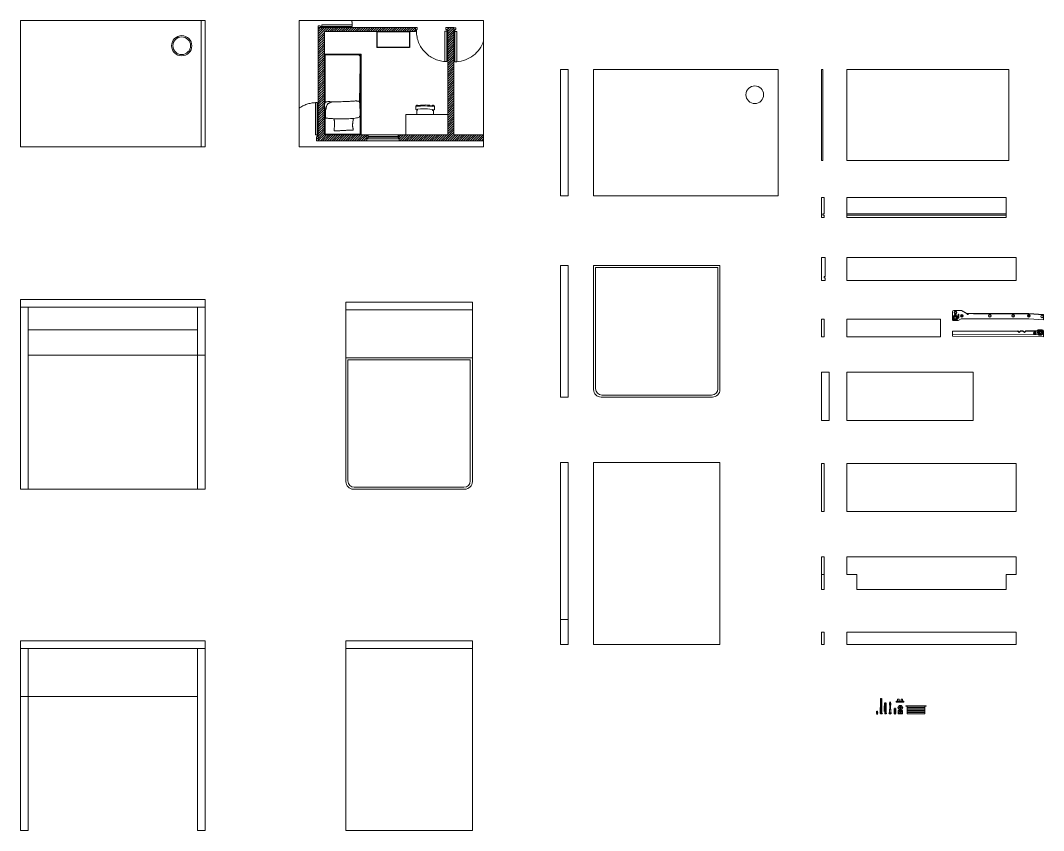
# Model space of a CAD drawing. Header units: millimetres. Extents: x 611 to 1410, y -779 to 516.
# Drawn here: x 1005.1 to 1409.7, y 195.3 to 515.7 of the extents above; entities that cross this region are included whole.
import ezdxf

# ---------------------------------------------------------------- set-up
doc = ezdxf.new("R2010")
doc.units = ezdxf.units.MM
doc.header["$LTSCALE"] = 100
for name, pattern in [('CONTINUA', [0]), ('DASHED2', [0.375, 0.25, -0.125]), ('HIDDEN', [0.375, 0.25, -0.125])]:
    doc.linetypes.add(name, pattern=pattern)
doc.layers.get('0').update_dxf_attribs({"plot": 0})
doc.layers.add('A-FURN', color=8, linetype='Continuous', lineweight=18)
doc.layers.add('IKE120036-t1', color=255, linetype='Continuous')
doc.layers.add('PGF-ARREDO', color=73, linetype='Continuous')

# ---------------------------------------------------------------- blocks, each defined once
blk = doc.blocks.new('族几何图形组合_3698-Ref_ Level')
at = {"layer": 'IKE120036-t1'}
for p, q in [((-400, 140), (-400, -250)), ((-400, 140), (400, 140)), ((400, 140), (400, -250)), ((400, -250), (-400, -250))]:
    blk.add_line(p, q, dxfattribs=at)
blk = doc.blocks.new('letto zhai')
for p, q in [((15.905, 28.22), (16.813, 28.22)), ((15.927, 27.046), (15.927, 28.22)), ((16.79, 28.22), (16.79, 26.266)), ((15.927, 26.266), (15.927, 26.66)), ((16.813, 26.266), (15.905, 26.266))]:
    blk.add_line(p, q)
for points in [[(15.905, 28.243), (16.813, 28.243), (16.813, 26.248), (15.905, 26.248)], [(16.422, 26.641), (16.382, 26.64), (16.342, 26.64), (16.305, 26.64), (16.269, 26.64), (16.234, 26.641), (16.201, 26.642), (16.169, 26.643), (16.138, 26.644), (16.109, 26.646), (16.081, 26.648), (16.055, 26.649), (16.031, 26.651), (16.008, 26.653), (15.989, 26.654), (15.972, 26.656), (15.957, 26.657), (15.946, 26.658), (15.937, 26.658), (15.93, 26.659), (15.926, 26.66), (15.923, 26.662), (15.921, 26.664), (15.919, 26.666), (15.919, 26.669), (15.918, 26.674), (15.917, 26.679), (15.917, 26.685), (15.916, 26.693), (15.915, 26.703), (15.915, 26.714), (15.915, 26.727), (15.914, 26.742), (15.914, 26.759), (15.914, 26.778), (15.914, 26.798), (15.914, 26.82), (15.913, 26.842), (15.913, 26.865), (15.913, 26.887), (15.912, 26.909), (15.912, 26.93), (15.911, 26.951), (15.911, 26.97), (15.911, 26.988), (15.913, 27.004), (15.915, 27.019), (15.919, 27.031), (15.924, 27.042), (15.93, 27.05), (15.939, 27.056), (15.949, 27.061), (15.961, 27.063), (15.974, 27.065), (15.989, 27.066), (16.006, 27.066), (16.024, 27.066), (16.043, 27.066), (16.064, 27.065), (16.086, 27.065), (16.11, 27.065), (16.136, 27.064), (16.163, 27.064), (16.192, 27.064), (16.222, 27.064), (16.255, 27.064), (16.288, 27.065), (16.323, 27.065), (16.358, 27.066), (16.393, 27.067), (16.427, 27.068), (16.461, 27.07), (16.493, 27.071), (16.524, 27.073), (16.552, 27.075), (16.579, 27.077), (16.604, 27.079), (16.626, 27.08), (16.647, 27.082), (16.666, 27.083), (16.683, 27.083), (16.697, 27.083), (16.71, 27.082), (16.721, 27.081), (16.731, 27.08), (16.739, 27.078), (16.746, 27.077), (16.751, 27.075), (16.756, 27.074), (16.761, 27.073), (16.764, 27.072), (16.768, 27.069), (16.77, 27.065), (16.773, 27.058), (16.775, 27.048), (16.777, 27.035), (16.779, 27.017), (16.78, 26.994), (16.782, 26.967), (16.783, 26.937), (16.785, 26.905), (16.786, 26.873), (16.787, 26.842), (16.788, 26.811), (16.789, 26.784), (16.789, 26.76), (16.789, 26.74), (16.787, 26.722), (16.782, 26.708), (16.775, 26.695), (16.763, 26.685), (16.748, 26.677), (16.726, 26.669), (16.699, 26.663), (16.667, 26.658), (16.631, 26.653), (16.592, 26.649), (16.55, 26.646), (16.508, 26.644), (16.465, 26.642)]]:
    blk.add_lwpolyline(points, close=True)
for points in [[(16.776, 27.044), (16.79, 27.998), (16.793, 28.192), (16.764, 28.216), (16.74, 28.225), (15.954, 28.225), (15.927, 28.216), (15.913, 28.178), (15.924, 27.042)], [(15.941, 26.658), (15.936, 26.698), (15.933, 26.731), (15.931, 26.759), (15.931, 26.783), (15.931, 26.803), (15.933, 26.82), (15.934, 26.835), (15.936, 26.848), (15.938, 26.861), (15.94, 26.874), (15.942, 26.886), (15.945, 26.897), (15.947, 26.908), (15.949, 26.919), (15.951, 26.929), (15.954, 26.939), (15.957, 26.948), (15.96, 26.958), (15.963, 26.967), (15.966, 26.975), (15.97, 26.983), (15.974, 26.99), (15.978, 26.997), (15.983, 27.004), (15.988, 27.01), (15.993, 27.015), (15.999, 27.02), (16.006, 27.024), (16.013, 27.028), (16.021, 27.032), (16.029, 27.036), (16.038, 27.04), (16.048, 27.044), (16.059, 27.048), (16.069, 27.052), (16.079, 27.055), (16.088, 27.059), (16.095, 27.061), (16.1, 27.063), (16.103, 27.064)], [(16.61, 26.365), (16.604, 26.363), (16.595, 26.361), (16.584, 26.359), (16.572, 26.359), (16.558, 26.358), (16.542, 26.358), (16.526, 26.359), (16.509, 26.359), (16.491, 26.359), (16.473, 26.358), (16.454, 26.358), (16.434, 26.357), (16.414, 26.356), (16.394, 26.355), (16.373, 26.354), (16.351, 26.353), (16.33, 26.351), (16.307, 26.35), (16.286, 26.348), (16.265, 26.347), (16.245, 26.345), (16.226, 26.344), (16.209, 26.343), (16.195, 26.343), (16.183, 26.342), (16.173, 26.342), (16.165, 26.343), (16.16, 26.344), (16.155, 26.345), (16.152, 26.347), (16.15, 26.35), (16.148, 26.353), (16.147, 26.356), (16.146, 26.36), (16.145, 26.365), (16.145, 26.37), (16.145, 26.376), (16.146, 26.383), (16.146, 26.391), (16.147, 26.4), (16.149, 26.41), (16.15, 26.421), (16.152, 26.433), (16.153, 26.446), (16.155, 26.458), (16.156, 26.471), (16.157, 26.484), (16.158, 26.496), (16.158, 26.508), (16.158, 26.519), (16.158, 26.53), (16.157, 26.541), (16.156, 26.551), (16.155, 26.561), (16.154, 26.571), (16.153, 26.581), (16.151, 26.59), (16.15, 26.6), (16.148, 26.608), (16.146, 26.617), (16.144, 26.625), (16.142, 26.632), (16.14, 26.639), (16.138, 26.644)], [(16.61, 26.365), (16.613, 26.371), (16.614, 26.378), (16.615, 26.386), (16.614, 26.395), (16.614, 26.403), (16.612, 26.412), (16.611, 26.42), (16.609, 26.428), (16.607, 26.435), (16.606, 26.441), (16.605, 26.446), (16.603, 26.451), (16.602, 26.455), (16.602, 26.459), (16.601, 26.463), (16.6, 26.466), (16.6, 26.47), (16.6, 26.475), (16.6, 26.48), (16.6, 26.486), (16.601, 26.494), (16.602, 26.503), (16.603, 26.514), (16.604, 26.528), (16.606, 26.544), (16.608, 26.561), (16.61, 26.579), (16.613, 26.598), (16.616, 26.616), (16.619, 26.631), (16.623, 26.645), (16.626, 26.653)]]:
    blk.add_lwpolyline(points)
blk = doc.blocks.new('v1')
at = {"color": 7}
for p, q in [((739.29, 115.24), (738.79, 115.4)), ((739.18, 115.4), (738.79, 115.4)), ((739.29, 115.08), (738.79, 115.24)), ((739.29, 114.93), (738.79, 115.08)), ((739.29, 114.77), (738.79, 114.93)), ((739.29, 114.61), (738.79, 114.77)), ((739.29, 114.45), (738.79, 114.61)), ((739.29, 114.3), (738.79, 114.46)), ((739.29, 114.3), (738.79, 114.46)), ((739.29, 114.14), (738.79, 114.3)), ((739.29, 113.98), (738.79, 114.14)), ((739.29, 113.82), (738.79, 113.98)), ((739.29, 113.67), (738.79, 113.83)), ((739.29, 113.51), (738.79, 113.67)), ((739.29, 113.51), (738.79, 113.67)), ((739.29, 113.35), (738.79, 113.51)), ((739.29, 113.19), (738.79, 113.35)), ((739.4, 109.5), (738.69, 109.5)), ((739.4, 109.4), (738.69, 109.4)), ((739.29, 113.04), (738.79, 113.2)), ((739.29, 112.88), (738.79, 113.04)), ((739.29, 112.72), (738.79, 112.88)), ((739.29, 112.72), (738.79, 112.88)), ((739.29, 112.56), (738.79, 112.72)), ((739.29, 112.41), (738.79, 112.57)), ((739.29, 112.25), (738.79, 112.41)), ((739.3, 112.09), (738.79, 112.25)), ((739.29, 111.96), (738.79, 112.12))]:
    blk.add_line(p, q, dxfattribs=at)
blk.add_arc((738.98, 114.98), 0.467, 65.2043, 114.7957, dxfattribs=at)
at = {"layer": 'PGF-ARREDO', "color": 7, "linetype": 'CONTINUA', "ltscale": 0.02}
for p, q in [((738.79, 115.4), (738.79, 112.12)), ((739.18, 115.4), (739.18, 115.28)), ((739.3, 109.5), (739.29, 115.24)), ((738.69, 109.5), (738.69, 109.4)), ((738.79, 111.85), (738.84, 112.1)), ((738.79, 109.5), (738.79, 111.85)), ((738.79, 111.85), (739.3, 111.85)), ((739.3, 111.85), (739.3, 112.09)), ((739.4, 109.5), (739.4, 109.4))]:
    blk.add_line(p, q, dxfattribs=at)
blk = doc.blocks.new('v2')
at = {"color": 7}
for p, q in [((741.34, 115.24), (740.84, 115.4)), ((741.34, 115.08), (740.84, 115.24)), ((741.34, 114.93), (740.84, 115.08)), ((741.34, 114.77), (740.84, 114.93)), ((741.34, 114.61), (740.84, 114.77)), ((741.34, 114.45), (740.84, 114.61)), ((741.34, 114.3), (740.84, 114.46)), ((740.92, 111.96), (740.92, 114.16)), ((740.96, 114.16), (740.96, 111.96)), ((741.06, 111.96), (741.06, 114.16)), ((741.1, 114.16), (741.1, 111.96)), ((741.21, 111.96), (741.21, 114.16)), ((741.25, 114.16), (741.25, 111.96)), ((740.79, 111.96), (740.92, 111.96)), ((740.79, 111.94), (741.39, 111.94)), ((741.34, 111.34), (740.84, 111.34)), ((740.84, 111.34), (740.84, 111.04)), ((741.34, 111.04), (740.84, 111.04)), ((740.96, 111.96), (741.06, 111.96)), ((741.1, 111.96), (741.21, 111.96)), ((741.25, 111.96), (741.39, 111.96)), ((741.34, 111.04), (741.34, 111.34))]:
    blk.add_line(p, q, dxfattribs=at)
blk.add_arc((741.04, 114.98), 0.467, 65.2043, 114.7957, dxfattribs=at)
at = {"layer": 'PGF-ARREDO', "color": 7, "linetype": 'CONTINUA', "ltscale": 0.02}
for p, q in [((740.79, 111.94), (740.79, 114.26)), ((740.79, 114.26), (741.39, 114.26)), ((740.79, 114.16), (741.39, 114.16)), ((740.84, 114.26), (740.84, 115.4)), ((740.84, 111.96), (740.84, 114.16)), ((741.23, 115.4), (741.23, 115.28)), ((741.34, 114.26), (741.34, 115.24)), ((741.34, 111.96), (741.34, 114.16)), ((741.39, 111.94), (741.39, 114.26)), ((740.84, 111.34), (740.84, 111.04)), ((740.89, 111.94), (740.89, 111.34)), ((741.29, 111.94), (741.29, 111.34)), ((741.34, 111.34), (741.34, 111.04)), ((741.34, 111.04), (741.34, 111.34))]:
    blk.add_line(p, q, dxfattribs=at)
blk = doc.blocks.new('v4')
at = {"color": 7, "lineweight": 5}
for p, q in [((743.75, 115.1), (743.75, 115.13)), ((743.75, 115.13), (743.87, 115.13)), ((743.75, 114.96), (743.75, 115)), ((743.75, 115), (743.87, 115)), ((743.75, 114.82), (743.75, 114.86)), ((743.75, 114.86), (743.87, 114.86)), ((743.75, 114.69), (743.75, 114.72)), ((743.75, 114.72), (743.87, 114.72)), ((743.75, 114.55), (743.75, 114.59)), ((743.75, 114.59), (743.87, 114.59)), ((743.75, 114.45), (743.87, 114.45)), ((743.75, 114.41), (743.75, 114.44)), ((743.75, 114.44), (743.87, 114.44)), ((743.75, 114.27), (743.75, 114.31)), ((743.75, 114.31), (743.87, 114.31)), ((743.75, 114.14), (743.75, 114.17)), ((743.75, 114.17), (743.87, 114.17)), ((743.75, 114), (743.75, 114.04)), ((743.75, 114.04), (743.87, 114.04)), ((743.75, 113.86), (743.75, 113.9)), ((743.75, 113.9), (743.87, 113.9)), ((743.75, 113.73), (743.75, 113.76)), ((743.75, 113.76), (743.87, 113.76)), ((743.75, 113.59), (743.75, 113.63)), ((743.75, 113.63), (743.87, 113.63)), ((743.75, 113.46), (743.75, 113.49)), ((743.75, 113.49), (743.87, 113.49)), ((743.75, 113.32), (743.75, 113.36)), ((743.75, 113.36), (743.87, 113.36)), ((743.87, 115.13), (743.87, 115.23)), ((743.87, 115), (743.87, 115.1)), ((743.87, 114.86), (743.87, 114.96)), ((743.87, 114.72), (743.87, 114.82)), ((743.87, 114.59), (743.87, 114.69)), ((743.87, 114.45), (743.87, 114.55)), ((743.87, 114.31), (743.87, 114.41)), ((743.87, 114.17), (743.87, 114.27)), ((743.87, 114.04), (743.87, 114.14)), ((743.87, 113.9), (743.87, 114)), ((743.87, 113.76), (743.87, 113.86)), ((743.87, 113.63), (743.87, 113.73)), ((743.87, 113.49), (743.87, 113.59)), ((743.87, 113.36), (743.87, 113.46)), ((743.87, 113.22), (743.87, 113.32)), ((744.15, 115.13), (744.15, 115.23)), ((744.27, 115.13), (744.15, 115.13)), ((744.15, 115), (744.15, 115.1)), ((744.27, 115), (744.15, 115)), ((744.15, 114.86), (744.15, 114.96)), ((744.27, 114.86), (744.15, 114.86)), ((744.15, 114.72), (744.15, 114.82)), ((744.27, 114.72), (744.15, 114.72)), ((744.15, 114.59), (744.15, 114.69)), ((744.27, 114.59), (744.15, 114.59)), ((744.15, 114.45), (744.15, 114.55)), ((744.27, 114.45), (744.15, 114.45)), ((744.27, 114.44), (744.15, 114.44)), ((744.15, 114.31), (744.15, 114.41)), ((744.27, 114.31), (744.15, 114.31)), ((744.15, 114.17), (744.15, 114.27)), ((744.27, 114.17), (744.15, 114.17)), ((744.15, 114.04), (744.15, 114.14)), ((744.27, 114.04), (744.15, 114.04)), ((744.15, 113.9), (744.15, 114)), ((744.27, 113.9), (744.15, 113.9)), ((744.15, 113.76), (744.15, 113.86)), ((744.27, 113.76), (744.15, 113.76)), ((744.15, 113.63), (744.15, 113.73)), ((744.27, 113.63), (744.15, 113.63)), ((744.15, 113.49), (744.15, 113.59)), ((744.27, 113.49), (744.15, 113.49)), ((744.15, 113.36), (744.15, 113.46)), ((744.27, 113.36), (744.15, 113.36)), ((744.15, 113.22), (744.15, 113.32)), ((744.27, 115.1), (744.27, 115.13)), ((744.27, 114.96), (744.27, 115)), ((744.27, 114.82), (744.27, 114.86)), ((744.27, 114.69), (744.27, 114.72)), ((744.27, 114.55), (744.27, 114.59)), ((744.27, 114.41), (744.27, 114.44)), ((744.27, 114.27), (744.27, 114.31)), ((744.27, 114.14), (744.27, 114.17)), ((744.27, 114), (744.27, 114.04)), ((744.27, 113.86), (744.27, 113.9)), ((744.27, 113.73), (744.27, 113.76)), ((744.27, 113.59), (744.27, 113.63)), ((744.27, 113.46), (744.27, 113.49)), ((744.27, 113.32), (744.27, 113.36)), ((743.75, 113.19), (743.75, 113.22)), ((743.75, 113.22), (743.87, 113.22)), ((743.75, 113.05), (743.75, 113.09)), ((743.75, 113.09), (743.87, 113.09)), ((743.75, 112.91), (743.75, 112.95)), ((743.75, 112.95), (743.87, 112.95)), ((743.75, 112.78), (743.75, 112.81)), ((743.75, 112.81), (743.87, 112.81)), ((743.75, 112.64), (743.75, 112.68)), ((743.75, 112.68), (743.87, 112.68)), ((743.87, 113.09), (743.87, 113.19)), ((743.87, 112.95), (743.87, 113.05)), ((743.87, 112.81), (743.87, 112.91)), ((743.87, 112.68), (743.87, 112.78)), ((744.27, 113.22), (744.15, 113.22)), ((744.15, 113.09), (744.15, 113.19)), ((744.27, 113.09), (744.15, 113.09)), ((744.15, 112.95), (744.15, 113.05)), ((744.27, 112.95), (744.15, 112.95)), ((744.15, 112.81), (744.15, 112.91)), ((744.27, 112.81), (744.15, 112.81)), ((744.15, 112.68), (744.15, 112.78)), ((744.27, 112.68), (744.15, 112.68)), ((744.27, 113.19), (744.27, 113.22)), ((744.27, 113.05), (744.27, 113.09)), ((744.27, 112.91), (744.27, 112.95)), ((744.27, 112.78), (744.27, 112.81)), ((744.27, 112.64), (744.27, 112.68))]:
    blk.add_line(p, q, dxfattribs=at)
for points in [[(744.27, 115.23), (744.27, 115.24), (744.06, 115.4), (743.96, 115.4), (743.75, 115.24), (743.75, 115.23)], [(743.48, 111.08), (743.48, 111.08)], [(743.75, 112.64), (743.75, 111.2), (743.75, 111.2)], [(744.27, 111.19), (744.27, 112.64)]]:
    blk.add_lwpolyline(points, dxfattribs=at)
at = {"layer": 'PGF-ARREDO', "color": 7, "linetype": 'DASHED2', "ltscale": 0.02}
for p, q in [((744.27, 115.23), (743.75, 115.23)), ((744.27, 115.1), (743.75, 115.1)), ((744.27, 114.96), (743.75, 114.96)), ((744.27, 114.82), (743.75, 114.82)), ((744.27, 114.69), (743.75, 114.69)), ((744.27, 114.55), (743.75, 114.55)), ((744.27, 114.41), (743.75, 114.41)), ((744.27, 114.27), (743.75, 114.27)), ((744.27, 114.14), (743.75, 114.14)), ((744.27, 114), (743.75, 114)), ((744.27, 113.86), (743.75, 113.86)), ((744.27, 113.73), (743.75, 113.73)), ((744.27, 113.59), (743.75, 113.59)), ((744.27, 113.46), (743.75, 113.46)), ((744.27, 113.32), (743.75, 113.32)), ((744.15, 115.13), (743.87, 115.13)), ((743.87, 115.13), (743.87, 115.1)), ((744.15, 115), (743.87, 115)), ((743.87, 115), (743.87, 114.96)), ((744.15, 114.86), (743.87, 114.86)), ((743.87, 114.86), (743.87, 114.82)), ((744.15, 114.72), (743.87, 114.72)), ((743.87, 114.72), (743.87, 114.69)), ((744.15, 114.59), (743.87, 114.59)), ((743.87, 114.59), (743.87, 114.55)), ((743.87, 114.44), (743.87, 114.55)), ((744.15, 114.45), (743.87, 114.45)), ((744.15, 114.44), (743.87, 114.44)), ((743.87, 114.44), (743.87, 114.41)), ((744.15, 114.31), (743.87, 114.31)), ((743.87, 114.31), (743.87, 114.27)), ((744.15, 114.17), (743.87, 114.17)), ((743.87, 114.17), (743.87, 114.14)), ((744.15, 114.04), (743.87, 114.04)), ((743.87, 114.04), (743.87, 114)), ((744.15, 113.9), (743.87, 113.9)), ((743.87, 113.9), (743.87, 113.86)), ((744.15, 113.76), (743.87, 113.76)), ((743.87, 113.76), (743.87, 113.73)), ((744.15, 113.63), (743.87, 113.63)), ((743.87, 113.63), (743.87, 113.59)), ((744.15, 113.49), (743.87, 113.49)), ((743.87, 113.49), (743.87, 113.46)), ((744.15, 113.36), (743.87, 113.36)), ((743.87, 113.36), (743.87, 113.32)), ((744.15, 115.1), (744.15, 115.13)), ((744.15, 114.96), (744.15, 115)), ((744.15, 114.82), (744.15, 114.86)), ((744.15, 114.69), (744.15, 114.72)), ((744.15, 114.55), (744.15, 114.59)), ((744.15, 114.44), (744.15, 114.55)), ((744.15, 114.41), (744.15, 114.44)), ((744.15, 114.27), (744.15, 114.31)), ((744.15, 114.14), (744.15, 114.17)), ((744.15, 114), (744.15, 114.04)), ((744.15, 113.86), (744.15, 113.9)), ((744.15, 113.73), (744.15, 113.76)), ((744.15, 113.59), (744.15, 113.63)), ((744.15, 113.46), (744.15, 113.49)), ((744.15, 113.32), (744.15, 113.36)), ((744.27, 113.19), (743.75, 113.19)), ((744.27, 113.05), (743.75, 113.05)), ((744.27, 112.91), (743.75, 112.91)), ((744.27, 112.78), (743.75, 112.78)), ((744.27, 112.64), (743.75, 112.64)), ((744.15, 113.22), (743.87, 113.22)), ((743.87, 113.22), (743.87, 113.19)), ((744.15, 113.09), (743.87, 113.09)), ((743.87, 113.09), (743.87, 113.05)), ((744.15, 112.95), (743.87, 112.95)), ((743.87, 112.95), (743.87, 112.91)), ((744.15, 112.81), (743.87, 112.81)), ((743.87, 112.81), (743.87, 112.78)), ((744.15, 112.68), (743.87, 112.68)), ((743.87, 112.68), (743.87, 112.64)), ((744.15, 113.19), (744.15, 113.22)), ((744.15, 113.05), (744.15, 113.09)), ((744.15, 112.91), (744.15, 112.95)), ((744.15, 112.78), (744.15, 112.81)), ((744.15, 112.64), (744.15, 112.68))]:
    blk.add_line(p, q, dxfattribs=at)
at = {"layer": 'PGF-ARREDO', "color": 7, "linetype": 'CONTINUA', "ltscale": 0.02}
blk.add_line((743.45, 111.2), (744.57, 111.19), dxfattribs=at)
blk.add_arc((744.01, 111.42), 0.606, 202.1699, 337.5342, dxfattribs=at)
blk = doc.blocks.new('v5')
at = {"layer": 'PGF-ARREDO', "color": 3, "linetype": 'CONTINUA'}
blk.add_blockref('v4', (0, 0), dxfattribs=at)
blk = doc.blocks.new('v6')
at = {"layer": 'PGF-ARREDO', "color": 7}
for p, q in [((746.92, 113.31), (746.85, 113.27)), ((747.28, 113.34), (746.92, 113.34)), ((746.92, 113.34), (746.92, 113.31)), ((746.92, 113.31), (747.28, 113.31)), ((747.28, 113.31), (747.28, 113.34)), ((747.28, 113.31), (747.35, 113.27)), ((746.85, 111.27), (746.85, 113.27)), ((746.85, 112.59), (747.21, 111.27)), ((747, 111.27), (746.85, 111.84)), ((746.92, 111.23), (746.85, 111.27)), ((747.35, 111.27), (746.85, 111.27)), ((747.35, 111.53), (746.86, 113.27)), ((746.92, 111.23), (747.28, 111.23)), ((746.92, 111.2), (746.92, 111.23)), ((747.28, 111.2), (746.92, 111.2)), ((747.35, 112.28), (747.07, 113.27)), ((747.35, 113.03), (747.28, 113.27)), ((747.28, 111.23), (747.35, 111.27)), ((747.28, 111.23), (747.28, 111.2))]:
    blk.add_line(p, q, dxfattribs=at)
at = {"layer": 'PGF-ARREDO', "color": 7, "linetype": 'CONTINUA', "ltscale": 0.02}
for p, q in [((746.85, 113.27), (747.35, 113.27)), ((747.35, 113.27), (747.35, 111.27))]:
    blk.add_line(p, q, dxfattribs=at)
blk = doc.blocks.new('v7')
at = {"color": 7, "linetype": 'CONTINUA', "ltscale": 0.02}
for p, q in [((749.95, 111.21), (749.95, 111.25)), ((750.95, 111.21), (750.95, 111.25))]:
    blk.add_line(p, q, dxfattribs=at)
at = {"layer": 'PGF-ARREDO', "color": 7}
for p, q in [((750.42, 111.25), (749.95, 111.25)), ((749.95, 111.25), (749.95, 111.21)), ((749.95, 111.21), (750.42, 111.21)), ((750.47, 111.65), (750.42, 111.65)), ((750.42, 111.65), (750.42, 111.25)), ((750.42, 111.21), (750.42, 110.81)), ((750.42, 110.81), (750.47, 110.81)), ((750.47, 111.25), (750.47, 111.65)), ((750.95, 111.25), (750.47, 111.25)), ((750.47, 111.21), (750.95, 111.21)), ((750.47, 110.81), (750.47, 111.21)), ((750.95, 111.21), (750.95, 111.25))]:
    blk.add_line(p, q, dxfattribs=at)
blk.add_circle((750.45, 111.23), 0.824, dxfattribs=at)
blk = doc.blocks.new('v3')
at = {"color": 7, "linetype": 'CONTINUA', "ltscale": 0.02}
for p, q in [((742.2, 111.34), (742.48, 111.34)), ((742.28, 112.26), (742.4, 112.26))]:
    blk.add_line(p, q, dxfattribs=at)
at = {"layer": 'PGF-ARREDO', "color": 7}
for p, q in [((742.2, 111.34), (742.06, 111.2)), ((742.06, 111.2), (742.62, 111.2)), ((742.13, 111.97), (742.2, 112.01)), ((742.13, 111.97), (742.2, 111.96)), ((742.13, 111.79), (742.2, 111.83)), ((742.13, 111.79), (742.2, 111.78)), ((742.13, 111.62), (742.2, 111.65)), ((742.13, 111.62), (742.2, 111.6)), ((742.13, 111.44), (742.2, 111.47)), ((742.13, 111.44), (742.2, 111.42)), ((742.2, 112.01), (742.2, 112.18)), ((742.2, 112.01), (742.48, 112.05)), ((742.2, 111.96), (742.48, 112.01)), ((742.2, 111.83), (742.2, 111.96)), ((742.2, 111.83), (742.48, 111.87)), ((742.2, 111.78), (742.48, 111.83)), ((742.2, 111.65), (742.2, 111.78)), ((742.2, 111.65), (742.48, 111.69)), ((742.2, 111.6), (742.48, 111.65)), ((742.2, 111.47), (742.2, 111.6)), ((742.2, 111.47), (742.48, 111.51)), ((742.2, 111.42), (742.48, 111.47)), ((742.2, 111.34), (742.2, 111.42)), ((742.48, 112.05), (742.48, 112.18)), ((742.54, 112.04), (742.48, 112.05)), ((742.54, 112.04), (742.48, 112.01)), ((742.48, 111.87), (742.48, 112.01)), ((742.54, 111.86), (742.48, 111.87)), ((742.54, 111.86), (742.48, 111.83)), ((742.48, 111.69), (742.48, 111.83)), ((742.54, 111.69), (742.48, 111.65)), ((742.54, 111.69), (742.48, 111.69)), ((742.48, 111.51), (742.48, 111.65)), ((742.54, 111.51), (742.48, 111.47)), ((742.54, 111.51), (742.48, 111.51)), ((742.48, 111.34), (742.48, 111.47)), ((742.48, 111.34), (742.62, 111.2))]:
    blk.add_line(p, q, dxfattribs=at)
at = {"layer": 'PGF-ARREDO', "color": 7, "linetype": 'CONTINUA', "ltscale": 0.02}
for p, q in [((742.2, 112.18), (742.28, 112.26)), ((742.48, 112.18), (742.4, 112.26))]:
    blk.add_line(p, q, dxfattribs=at)
at = {"layer": 'PGF-ARREDO', "color": 7, "transparency": 33554687}
blk.add_line((742.59, 112.26), (742.59, 112.26), dxfattribs=at)
blk.add_line((742.59, 112.26), (742.59, 112.26), dxfattribs=at)

msp = doc.modelspace()

# ---------------------------------------------------------------- hatches: boundary and pattern name
at = {"layer": 'A-FURN', "linetype": 'CONTINUA', "ltscale": 0.02}
h = msp.add_hatch(dxfattribs=at)
h.set_pattern_fill('ANSI31', color=8, scale=0.2)
h.paths.add_polyline_path([(1161.28, 512.93), (1122.88, 512.93), (1122.88, 504.93), (1122.88, 492.13), (1125.28, 492.13), (1125.28, 502.45), (1125.28, 511.33), (1161.28, 511.33), (1161.28, 511.49)])
h.paths.add_polyline_path([(1142.08, 470.53), (1125.28, 470.53), (1125.28, 492.13), (1122.88, 492.13), (1122.88, 468.13), (1125.28, 468.13), (1142.08, 468.13)])
h.paths.add_polyline_path([(1174.07, 470.53), (1154.88, 470.53), (1154.88, 468.13), (1174.07, 468.13)])
h.paths.add_polyline_path([(1188.26, 470.53), (1176.48, 470.53), (1176.48, 512.93), (1174.08, 512.93), (1174.08, 508.13), (1174.08, 470.53), (1174.07, 468.13), (1188.26, 468.13)])

# ---------------------------------------------------------------- linework, layer by layer
at = {"layer": 'A-FURN', "color": 7}
for p, q in [((1005.08, 465.74), (1005.08, 515.74)), ((1078.08, 515.74), (1005.08, 515.74)), ((1076.58, 465.74), (1076.58, 515.74)), ((1078.08, 465.74), (1078.08, 515.74)), ((1115.26, 465.74), (1115.26, 515.74)), ((1188.26, 515.74), (1115.26, 515.74)), ((1115.26, 465.74), (1115.26, 515.74)), ((1115.26, 515.74), (1188.26, 515.74)), ((1188.26, 465.74), (1188.26, 515.74)), ((1188.26, 515.74), (1188.26, 465.74)), ((1122.88, 470.53), (1122.88, 512.93)), ((1122.88, 512.93), (1161.28, 512.93)), ((1122.88, 512.93), (1122.88, 504.93)), ((1125.28, 511.33), (1161.28, 511.33)), ((1161.28, 511.49), (1161.28, 512.93)), ((1174.08, 512.93), (1176.48, 512.93)), ((1174.08, 512.93), (1176.48, 512.93)), ((1176.48, 512.93), (1174.08, 512.93)), ((1176.48, 470.53), (1176.48, 512.93)), ((1231.72, 446.37), (1231.72, 496.37)), ((1304.72, 496.37), (1231.72, 496.37)), ((1304.72, 446.37), (1304.72, 496.37)), ((1122.88, 468.13), (1122.88, 492.13)), ((1125.28, 470.53), (1125.28, 492.13)), ((1161.38, 482.02), (1161.38, 480.51)), ((1157.55, 470.68), (1157.55, 478.59)), ((1161.74, 480.57), (1162.15, 480.64)), ((1161.78, 480.32), (1161.74, 480.57)), ((1162.15, 480.32), (1161.78, 480.32)), ((1161.78, 480.32), (1161.78, 478.59)), ((1162.15, 480.64), (1162.15, 480.32)), ((1142.08, 468.13), (1142.08, 470.53)), ((1142.08, 470.21), (1142.56, 470.21)), ((1142.56, 469.25), (1142.56, 470.21)), ((1142.56, 469.89), (1154.4, 469.89)), ((1142.56, 469.57), (1154.4, 469.57)), ((1174.08, 470.53), (1149.66, 470.53)), ((1154.4, 469.25), (1154.4, 470.21)), ((1154.4, 470.21), (1154.88, 470.21)), ((1154.88, 468.13), (1154.88, 470.53)), ((1078.08, 465.74), (1005.08, 465.74)), ((1188.26, 465.74), (1115.26, 465.74)), ((1122.16, 468.13), (1122.88, 468.13)), ((1142.08, 469.25), (1142.56, 469.25)), ((1142.08, 468.93), (1154.88, 468.93)), ((1154.4, 469.25), (1154.88, 469.25)), ((1304.72, 446.37), (1231.72, 446.37)), ((1231.72, 369.79), (1231.72, 418.79)), ((1231.72, 418.79), (1281.72, 418.79)), ((1232.52, 370.09), (1232.52, 417.99)), ((1232.52, 417.99), (1280.92, 417.99)), ((1005.08, 330.34), (1005.08, 405.34)), ((1005.08, 405.34), (1078.08, 405.34)), ((1078.08, 330.34), (1078.08, 405.34)), ((1008.08, 402.34), (1005.08, 402.34)), ((1008.08, 402.34), (1075.08, 402.34)), ((1008.08, 330.34), (1008.08, 402.34)), ((1075.08, 382.34), (1075.08, 402.34)), ((1075.08, 402.34), (1078.08, 402.34)), ((1133.79, 382.34), (1133.79, 404.34)), ((1133.79, 404.34), (1183.79, 404.34)), ((1133.79, 401.34), (1183.79, 401.34)), ((1183.79, 382.34), (1183.79, 404.34)), ((1377.42, 398.92), (1377.21, 398.92)), ((1377.21, 398.92), (1377.21, 398.9)), ((1377.21, 398.9), (1377.42, 398.9)), ((1377.45, 399.12), (1377.42, 399.12)), ((1377.42, 399.12), (1377.42, 398.92)), ((1377.42, 398.9), (1377.42, 398.7)), ((1377.42, 398.7), (1377.45, 398.7)), ((1377.45, 398.92), (1377.45, 399.12)), ((1377.68, 398.92), (1377.45, 398.92)), ((1377.45, 398.9), (1377.68, 398.9)), ((1377.45, 398.7), (1377.45, 398.9)), ((1377.68, 398.9), (1377.68, 398.92)), ((1403.85, 398.92), (1403.63, 398.92)), ((1403.63, 398.92), (1403.63, 398.9)), ((1403.63, 398.9), (1403.85, 398.9)), ((1403.87, 399.12), (1403.85, 399.12)), ((1403.85, 399.12), (1403.85, 398.92)), ((1403.85, 398.9), (1403.85, 398.7)), ((1403.85, 398.7), (1403.87, 398.7)), ((1403.87, 398.92), (1403.87, 399.12)), ((1404.11, 398.92), (1403.87, 398.92)), ((1403.87, 398.9), (1404.11, 398.9)), ((1403.87, 398.7), (1403.87, 398.9)), ((1404.11, 398.9), (1404.11, 398.92)), ((1008.08, 393.34), (1075.08, 393.34)), ((1133.79, 333.34), (1133.79, 394.34)), ((1075.08, 383.34), (1008.08, 383.34)), ((1075.08, 382.34), (1075.08, 330.34)), ((1133.79, 382.34), (1183.79, 382.34)), ((1134.59, 333.64), (1134.59, 381.54)), ((1134.59, 381.54), (1182.99, 381.54)), ((1331.92, 357.57), (1331.92, 376.57)), ((1331.92, 376.57), (1381.92, 376.57)), ((1381.92, 357.57), (1381.92, 376.57)), ((1234.72, 366.79), (1278.72, 366.79)), ((1235.02, 367.59), (1278.42, 367.59)), ((1331.92, 357.57), (1381.92, 357.57)), ((1231.72, 340.86), (1281.72, 340.86)), ((1231.72, 340.86), (1231.72, 268.86)), ((1281.72, 268.86), (1281.72, 340.86)), ((1005.08, 330.34), (1008.08, 330.34)), ((1078.08, 330.34), (1005.08, 330.34)), ((1075.08, 330.34), (1078.08, 330.34)), ((1136.79, 330.34), (1180.79, 330.34)), ((1137.09, 331.14), (1180.49, 331.14)), ((1005.08, 247.34), (1005.08, 270.34)), ((1078.08, 270.34), (1005.08, 270.34)), ((1008.08, 267.34), (1005.08, 267.34)), ((1008.08, 247.34), (1008.08, 267.34)), ((1075.08, 267.34), (1008.08, 267.34)), ((1075.08, 195.34), (1075.08, 267.34)), ((1075.08, 267.34), (1078.08, 267.34)), ((1078.08, 195.34), (1078.08, 270.34)), ((1078.08, 195.34), (1078.08, 270.34)), ((1133.79, 270.34), (1183.79, 270.34)), ((1133.79, 270.34), (1133.79, 195.34)), ((1133.79, 267.34), (1183.79, 267.34)), ((1183.79, 195.34), (1183.79, 270.34)), ((1231.72, 268.86), (1281.72, 268.86)), ((1008.08, 248.34), (1005.08, 248.34)), ((1075.08, 248.34), (1005.08, 248.34)), ((1008.08, 247.34), (1008.08, 195.34)), ((1005.08, 195.34), (1008.08, 195.34)), ((1075.08, 195.34), (1078.08, 195.34)), ((1133.79, 195.34), (1183.79, 195.34))]:
    msp.add_line(p, q, dxfattribs=at)
at = {"layer": 'A-FURN', "color": 7, "ltscale": 0.2}
for p, q in [((1125.28, 470.53), (1125.28, 511.33)), ((1161.28, 511.33), (1161.28, 511.49)), ((1174.08, 470.53), (1174.08, 512.93)), ((1125.28, 470.53), (1142.08, 470.53)), ((1142.08, 470.53), (1154.88, 470.53)), ((1142.08, 468.13), (1122.88, 468.13)), ((1142.08, 468.13), (1154.88, 468.13)), ((1176.48, 468.13), (1154.88, 468.13))]:
    msp.add_line(p, q, dxfattribs=at)
at = {"layer": 'A-FURN'}
for p, q in [((1161.28, 512.93), (1162, 512.93)), ((1161.68, 511.49), (1161.28, 511.49)), ((1162, 512.21), (1161.68, 512.21)), ((1161.68, 512.21), (1161.68, 511.49)), ((1162, 512.93), (1162, 512.21)), ((1176.48, 470.53), (1176.48, 512.93)), ((1174.08, 483.99), (1174.08, 470.53)), ((1157.55, 478.59), (1174.23, 478.59)), ((1168.41, 480.44), (1168.01, 480.51)), ((1168.01, 480.51), (1168.01, 480.19)), ((1168.01, 480.19), (1168.37, 480.19)), ((1168.37, 480.19), (1168.41, 480.44)), ((1168.37, 478.59), (1168.37, 480.19))]:
    msp.add_line(p, q, dxfattribs=at)
at = {"layer": 'A-FURN', "color": 7, "linetype": 'CONTINUA', "ltscale": 0.02}
for p, q in [((1221.72, 496.37), (1218.72, 496.37)), ((1218.72, 496.37), (1218.72, 446.37)), ((1221.72, 496.37), (1221.72, 446.37)), ((1321.92, 496.37), (1321.92, 460.37)), ((1322.42, 496.37), (1321.92, 496.37)), ((1322.42, 496.37), (1322.42, 460.37)), ((1322.42, 460.37), (1321.92, 460.37)), ((1221.72, 446.37), (1218.72, 446.37)), ((1322.88, 445.78), (1321.88, 445.78)), ((1321.88, 445.78), (1321.88, 437.78)), ((1322.88, 445.78), (1322.88, 439.28)), ((1322.88, 437.78), (1321.88, 437.78)), ((1322.88, 439.28), (1322.38, 439.28)), ((1322.38, 439.28), (1322.38, 438.78)), ((1322.88, 438.78), (1322.38, 438.78)), ((1322.88, 438.78), (1322.88, 437.78)), ((1323.38, 421.95), (1321.88, 421.95)), ((1321.88, 421.95), (1321.88, 412.95)), ((1323.38, 421.95), (1323.38, 414.45)), ((1221.72, 418.79), (1218.72, 418.79)), ((1218.72, 418.79), (1218.72, 366.79)), ((1221.72, 418.79), (1221.72, 366.79)), ((1323.38, 412.95), (1321.88, 412.95)), ((1323.38, 414.45), (1322.88, 414.45)), ((1322.88, 414.45), (1322.88, 413.95)), ((1323.38, 413.95), (1322.88, 413.95)), ((1323.38, 413.95), (1323.38, 412.95)), ((1322.88, 397.64), (1321.88, 397.64)), ((1321.88, 397.64), (1321.88, 390.64)), ((1322.88, 397.64), (1322.88, 390.64)), ((1377.42, 398.92), (1377.45, 398.9)), ((1403.85, 398.92), (1403.87, 398.9)), ((1322.88, 390.64), (1321.88, 390.64)), ((1324.92, 376.57), (1321.92, 376.57)), ((1321.92, 376.57), (1321.92, 357.57)), ((1324.92, 376.57), (1324.92, 357.57)), ((1221.72, 366.79), (1218.72, 366.79)), ((1324.92, 357.57), (1321.92, 357.57)), ((1221.72, 340.86), (1218.72, 340.86)), ((1218.72, 340.86), (1218.72, 268.86)), ((1221.72, 340.86), (1221.72, 268.86)), ((1322.92, 340.53), (1321.92, 340.53)), ((1321.92, 340.53), (1321.92, 321.53)), ((1322.92, 340.53), (1322.92, 321.53)), ((1322.92, 321.53), (1321.92, 321.53)), ((1322.92, 303.62), (1321.92, 303.62)), ((1321.92, 303.62), (1321.92, 290.62)), ((1322.92, 303.62), (1322.92, 290.62)), ((1322.92, 296.62), (1321.92, 296.62)), ((1322.92, 290.62), (1321.92, 290.62)), ((1221.72, 278.86), (1218.72, 278.86)), ((1322.92, 273.86), (1321.92, 273.86)), ((1321.92, 273.86), (1321.92, 268.86)), ((1322.92, 273.86), (1322.92, 268.86)), ((1218.72, 268.86), (1221.72, 268.86)), ((1322.92, 268.86), (1321.92, 268.86)), ((1351.94, 246.46), (1351.94, 247.26)), ((1351.94, 247.26), (1352.54, 247.26)), ((1352.54, 246.46), (1352.54, 247.26)), ((1353.34, 246.46), (1353.34, 247.26)), ((1353.94, 247.26), (1353.34, 247.26)), ((1353.94, 246.46), (1353.94, 247.26)), ((1351.44, 246.06), (1351.44, 246.46)), ((1351.44, 246.46), (1352.94, 246.46)), ((1352.94, 246.06), (1351.44, 246.06)), ((1354.44, 246.46), (1352.94, 246.46)), ((1352.94, 246.06), (1354.44, 246.06)), ((1353.04, 244), (1353.09, 243.96)), ((1354.44, 246.06), (1354.44, 246.46)), ((1353.75, 242.61), (1353.75, 242.21))]:
    msp.add_line(p, q, dxfattribs=at)
at = {"layer": 'A-FURN', "color": 7, "linetype": 'CONTINUA', "ltscale": 0.1}
for p, q in [((1331.92, 496.37), (1331.92, 460.37)), ((1331.92, 496.37), (1395.92, 496.37)), ((1395.92, 496.37), (1395.92, 460.37)), ((1331.92, 460.37), (1395.92, 460.37)), ((1331.92, 439.28), (1394.92, 439.28)), ((1331.92, 438.78), (1394.92, 438.78)), ((1280.92, 417.99), (1280.92, 370.09)), ((1281.72, 418.79), (1281.72, 369.79)), ((1377.37, 401.05), (1374.2, 401.05)), ((1379.49, 399.69), (1377.31, 400.96)), ((1379.54, 399.78), (1377.37, 401.05)), ((1373.7, 400.55), (1373.7, 397.29)), ((1375.91, 397.09), (1373.9, 397.09)), ((1374.51, 399.05), (1374.51, 399.39)), ((1374.51, 399.39), (1375.09, 399.39)), ((1375.09, 399.05), (1375.09, 399.39)), ((1375.88, 398.09), (1375.88, 399.39)), ((1377.06, 397.68), (1375.91, 397.09)), ((1376.18, 398.09), (1376.18, 399.39)), ((1403.86, 397.78), (1377.06, 397.78)), ((1403.86, 397.68), (1377.06, 397.68)), ((1379.49, 399.69), (1379.49, 399.44)), ((1379.49, 399.44), (1379.96, 399.44)), ((1403.93, 399.78), (1379.54, 399.78)), ((1382.02, 399.78), (1382.02, 399.68)), ((1403.88, 399.68), (1382.02, 399.68)), ((1403.86, 397.78), (1409.7, 397.39)), ((1403.86, 397.68), (1409.7, 397.29)), ((1403.88, 399.68), (1409.7, 399.29)), ((1403.93, 399.78), (1409.7, 399.39)), ((1409.7, 399.39), (1409.7, 397.29)), ((1399.49, 392.97), (1373.67, 392.88)), ((1373.67, 392.88), (1373.68, 390.82)), ((1373.67, 392.88), (1373.67, 390.82)), ((1399.45, 392.87), (1373.68, 392.78)), ((1400.06, 392.37), (1399.45, 392.87)), ((1400.06, 392.5), (1399.49, 392.97)), ((1400.6, 392.97), (1400.06, 392.5)), ((1400.63, 392.87), (1400.06, 392.37)), ((1401.53, 392.98), (1400.6, 392.97)), ((1401.5, 392.88), (1400.63, 392.87)), ((1402.12, 392.36), (1401.5, 392.88)), ((1402.12, 392.5), (1401.53, 392.98)), ((1402.68, 392.98), (1402.12, 392.5)), ((1402.71, 392.88), (1402.12, 392.36)), ((1407.18, 392.99), (1402.68, 392.98)), ((1407.18, 392.89), (1402.71, 392.88)), ((1407.18, 392.99), (1407.52, 393.35)), ((1407.18, 392.89), (1407.18, 392.99)), ((1409.2, 393.34), (1407.67, 393.42)), ((1409.67, 392.84), (1409.67, 390.63)), ((1407.53, 391.43), (1373.67, 391.47)), ((1409.67, 390.63), (1373.67, 390.82)), ((1075.08, 383.34), (1078.08, 383.34)), ((1133.79, 382.34), (1183.79, 382.34)), ((1182.99, 381.54), (1182.99, 333.64)), ((1183.79, 382.34), (1183.79, 333.34)), ((1331.92, 357.57), (1381.92, 357.57)), ((1331.92, 303.62), (1331.92, 296.62)), ((1331.92, 303.62), (1398.92, 303.62)), ((1398.92, 303.62), (1398.92, 296.62)), ((1331.92, 296.62), (1335.92, 296.62)), ((1335.92, 296.62), (1335.92, 290.62)), ((1394.92, 296.62), (1394.92, 290.62)), ((1394.92, 296.62), (1398.92, 296.62)), ((1335.92, 290.62), (1394.92, 290.62)), ((1005.08, 247.34), (1005.08, 195.34)), ((1352.25, 241.51), (1352.25, 242.81)), ((1352.25, 242.81), (1353.89, 242.81)), ((1353.89, 242.81), (1353.89, 241.51)), ((1355.25, 244.51), (1355.25, 244.71)), ((1355.25, 244.71), (1363.25, 244.71)), ((1355.25, 244.51), (1363.25, 244.51)), ((1355.75, 241.51), (1355.75, 244.51)), ((1355.75, 244.01), (1362.75, 244.01)), ((1355.75, 243.51), (1362.75, 243.51)), ((1355.75, 243.01), (1362.75, 243.01)), ((1362.75, 241.51), (1362.75, 244.51)), ((1363.25, 244.51), (1363.25, 244.71)), ((1353.05, 242.16), (1352.25, 242.16)), ((1352.25, 241.61), (1353.07, 241.61)), ((1352.25, 241.51), (1353.89, 241.51)), ((1352.3, 241.61), (1352.3, 242.13)), ((1353, 242.13), (1352.3, 242.13)), ((1352.65, 242.41), (1352.65, 242.41)), ((1352.85, 242.61), (1353.75, 242.61)), ((1352.85, 242.21), (1353.75, 242.21)), ((1353.02, 242.11), (1353.02, 241.61)), ((1353.07, 242.14), (1353.07, 241.61)), ((1353.07, 242.14), (1353.07, 241.61)), ((1353.07, 241.61), (1353.89, 241.61)), ((1353.09, 242.16), (1353.89, 242.16)), ((1353.12, 242.11), (1353.12, 241.61)), ((1353.14, 242.13), (1353.84, 242.13)), ((1353.84, 242.13), (1353.84, 241.61)), ((1355.75, 242.51), (1362.75, 242.51)), ((1355.75, 242.01), (1362.75, 242.01)), ((1355.75, 241.51), (1362.75, 241.51))]:
    msp.add_line(p, q, dxfattribs=at)
at = {"layer": 'A-FURN', "ltscale": 0.2}
msp.add_line((1154.88, 470.53), (1174.08, 470.53), dxfattribs=at)
at = {"layer": 'A-FURN', "color": 7, "lineweight": 18}
for p, q in [((1176.48, 470.53), (1188.26, 470.53)), ((1188.26, 468.13), (1174.07, 468.13))]:
    msp.add_line(p, q, dxfattribs=at)
at = {"layer": 'A-FURN', "color": 8}
msp.add_line((1188.26, 465.74), (1115.26, 465.74), dxfattribs=at)
at = {"layer": 'A-FURN', "color": 7, "linetype": 'HIDDEN'}
msp.add_line((1122.16, 469.01), (1122.16, 468.13), dxfattribs=at)
at = {"layer": 'A-FURN', "color": 7, "lineweight": 9}
msp.add_line((1122.88, 468.13), (1125.28, 468.13), dxfattribs=at)
at = {"layer": 'A-FURN', "color": 7}
for points in [[(1136.32, 514.05), (1124.32, 514.05), (1124.32, 513.33), (1136.32, 513.33), (1136.32, 514.05)], [(1124.32, 513.33), (1124.32, 512.93), (1122.88, 512.93), (1122.88, 513.65), (1123.6, 513.65), (1123.6, 513.33), (1124.32, 513.33)], [(1176.88, 511.41), (1176.48, 511.41), (1176.48, 512.85), (1177.2, 512.85), (1177.2, 512.13), (1176.88, 512.13), (1176.88, 511.41)], [(1177.6, 499.41), (1177.6, 511.41), (1176.88, 511.41), (1176.88, 499.41), (1177.6, 499.41)], [(1121.76, 483.25), (1121.76, 470.45), (1122.48, 470.45), (1122.48, 483.25), (1121.76, 483.25)], [(1161.75, 482.04), (1161.75, 482.29), (1162.12, 482.29), (1162.12, 482.09)], [(1122.48, 470.45), (1122.88, 470.45), (1122.88, 469.01), (1122.16, 469.01), (1122.16, 469.73), (1122.48, 469.73), (1122.48, 470.45)]]:
    msp.add_lwpolyline(points, dxfattribs=at)
at = {"layer": 'A-FURN'}
for points in [[(1172.96, 499.49), (1172.96, 511.49), (1173.68, 511.49), (1173.68, 499.49), (1172.96, 499.49)], [(1173.68, 511.49), (1174.08, 511.49), (1174.08, 512.93), (1173.36, 512.93), (1173.36, 512.21), (1173.68, 512.21), (1173.68, 511.49)], [(1168.42, 482.04), (1168.42, 482.29), (1168.05, 482.29), (1168.05, 482.09)]]:
    msp.add_lwpolyline(points, dxfattribs=at)
msp.add_lwpolyline([(1168.78, 480.37), (1168.83, 481.97, 0.082402), (1161.38, 482.02, 0.035474)], format="xyb", dxfattribs=at)
at = {"layer": 'A-FURN', "color": 7, "linetype": 'CONTINUA', "ltscale": 0.1}
for points in [[(1331.92, 445.78), (1331.92, 437.78), (1394.92, 437.78), (1394.92, 445.78), (1331.92, 445.78)], [(1331.92, 412.95), (1331.92, 421.95), (1398.92, 421.95), (1398.92, 412.95), (1331.92, 412.95)], [(1331.92, 397.64), (1331.92, 390.64), (1368.92, 390.64), (1368.92, 397.64), (1331.92, 397.64)], [(1331.92, 321.53), (1331.92, 340.53), (1398.92, 340.53), (1398.92, 321.53), (1331.92, 321.53)], [(1331.92, 268.86), (1331.92, 273.86), (1398.92, 273.86), (1398.92, 268.86), (1331.92, 268.86)]]:
    msp.add_lwpolyline(points, dxfattribs=at)
for centre, radius in [((1068.85, 505.74), 4), ((1068.85, 505.74), 3.5), ((1295.5, 486.37), 3.5), ((1374.83, 400.19), 0.528), ((1374.76, 398.14), 1.05), ((1374.76, 398.14), 0.781), ((1374.76, 398.14), 0.546), ((1374.76, 398.14), 0.348), ((1374.83, 400.19), 0.354), ((1377.44, 398.91), 0.528), ((1388.47, 398.91), 0.528), ((1388.47, 398.91), 0.354), ((1397.65, 398.91), 0.528), ((1397.65, 398.91), 0.354), ((1403.86, 398.91), 0.528), ((1409.1, 398.71), 0.528), ((1406.24, 392.03), 0.528), ((1408.41, 392.28), 1.05), ((1408.41, 392.28), 0.781), ((1408.41, 392.28), 0.546), ((1408.41, 392.28), 0.348), ((1406.24, 392.03), 0.354), ((1406.24, 392.03), 0.241)]:
    msp.add_circle(centre, radius, dxfattribs=at)
at = {"layer": 'A-FURN', "color": 7}
for centre in [(1377.44, 398.91), (1403.86, 398.91)]:
    msp.add_circle(centre, 0.412, dxfattribs=at)
at = {"layer": 'A-FURN', "color": 7, "linetype": 'HIDDEN'}
for centre, radius, start, end in [((1124.3, 513.29), 12.04, 3.6181, 11.7171), ((1176.84, 511.43), 12.04, 273.6181, 341.4841), ((1122.52, 470.44), 12.84, 93.3811, 124.4421)]:
    msp.add_arc(centre, radius, start, end, dxfattribs=at)
at = {"layer": 'A-FURN', "linetype": 'HIDDEN'}
msp.add_arc((1173.72, 511.51), 12.04, 180.0751, 266.3819, dxfattribs=at)
at = {"layer": 'A-FURN'}
for centre, radius, start, end in [((1164.82, 460.12), 21.81, 79.4345, 99.1246), ((1164.71, 460.47), 20.31, 78.4302, 99.4503)]:
    msp.add_arc(centre, radius, start, end, dxfattribs=at)
at = {"layer": 'A-FURN', "color": 7, "linetype": 'CONTINUA', "ltscale": 0.1}
for centre, radius, start, end in [((1374.2, 400.55), 0.5, 90, 180), ((1373.9, 397.29), 0.2, 180, 270), ((1376.03, 399.39), 0.15, 0, 180), ((1376.03, 398.09), 0.15, 180, 0), ((1407.66, 393.22), 0.2, 87.158, 137.2081), ((1409.17, 392.84), 0.5, 359.941, 87.158), ((1278.42, 370.09), 2.5, 270, 0), ((1180.49, 333.64), 2.5, 270, 0), ((1352.85, 242.41), 0.2, 90, 180), ((1352.85, 242.41), 0.2, 180, 270), ((1353, 242.11), 0.02, 0, 90), ((1353.05, 242.14), 0.02, 0, 90), ((1353.09, 242.14), 0.02, 90, 180), ((1353.14, 242.11), 0.02, 90, 180)]:
    msp.add_arc(centre, radius, start, end, dxfattribs=at)
at = {"layer": 'A-FURN', "color": 7}
for centre, radius, start, end in [((1234.72, 369.79), 3, 180, 270), ((1235.02, 370.09), 2.5, 180, 270), ((1278.72, 369.79), 3, 270, 0), ((1136.79, 333.34), 3, 180, 270), ((1137.09, 333.64), 2.5, 180, 270), ((1180.79, 333.34), 3, 270, 0)]:
    msp.add_arc(centre, radius, start, end, dxfattribs=at)

# ---------------------------------------------------------------- block references
for name, p, xscale, yscale, zscale in [('族几何图形组合_3698-Ref_ Level', (1152.48, 509.09), 0.016, 0.016, 0.016), ('letto zhai', (870.8, 50.57), 16, 16, 16)]:
    msp.add_blockref(name, p, dxfattribs=dict(at, xscale=xscale, yscale=yscale, zscale=zscale))
at = {"layer": 'A-FURN', "color": 3, "linetype": 'CONTINUA'}
for name, p in [('v1', (606.46, 132.11)), ('v2', (606.07, 130.47)), ('v5', (605.01, 130.69)), ('v6', (603.84, 130.31)), ('v7', (602.62, 132.75)), ('v3', (601.55, 130.31))]:
    msp.add_blockref(name, p, dxfattribs=at)

doc.saveas('drawing.dxf')
